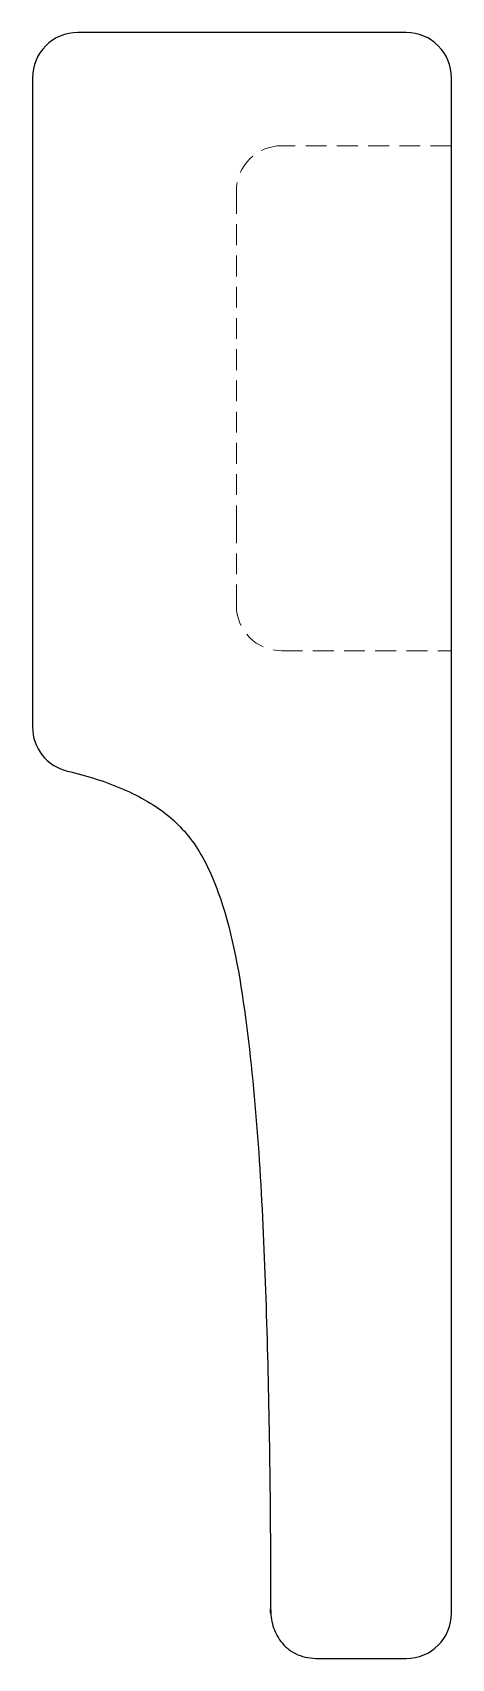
# Model space of a CAD drawing. Header units: millimetres. Extents: x 69 to 236, y 8 to 171.
# Drawn here: x 210.5 to 236.1, y 7.8 to 107 of the extents above.
import ezdxf

# ---------------------------------------------------------------- set-up
doc = ezdxf.new("R2010")
doc.units = ezdxf.units.MM
doc.linetypes.add('HIDDEN', pattern=[1.905, 1.27, -0.635])

msp = doc.modelspace()

# ---------------------------------------------------------------- linework, layer by layer
at = {"color": 7, "linetype": 'Continuous', "lineweight": 25}
for p, q in [((233.31, 107), (213.28, 107)), ((210.517, 104.237), (210.517, 97.192)), ((236.073, 97.191), (236.073, 104.237)), ((210.517, 93.53), (210.517, 82.86)), ((236.073, 82.86), (236.073, 93.53)), ((236.073, 10.579), (236.073, 14.723)), ((227.805, 7.82), (227.805, 7.822)), ((227.805, 7.816), (233.31, 7.816))]:
    msp.add_line(p, q, dxfattribs=at)
at = {"color": 7, "linetype": 'HIDDEN', "lineweight": 18}
for p, q in [((236.073, 100.092), (225.713, 100.092)), ((222.95, 97.191), (222.95, 97.329)), ((222.95, 72.05), (222.95, 76.885)), ((225.713, 69.287), (236.073, 69.287))]:
    msp.add_line(p, q, dxfattribs=at)
at = {"color": 7, "linetype": 'Continuous', "lineweight": 25}
for centre, start, end in [((213.28, 104.237), 90, 180), ((233.31, 104.237), 0, 90), ((213.28, 64.637), 180, 256.50323), ((233.31, 10.579), 270, 0)]:
    msp.add_arc(centre, 2.763, start, end, dxfattribs=at)
at = {"color": 7, "linetype": 'HIDDEN', "lineweight": 18}
for centre, start, end in [((225.713, 97.329), 90, 180), ((225.713, 72.05), 180, 270)]:
    msp.add_arc(centre, 2.763, start, end, dxfattribs=at)
at = {"color": 7, "linetype": 'Continuous', "lineweight": 25}
for points in [[(210.517, 97.192), (210.517, 95.97), (210.517, 94.75), (210.517, 93.53)], [(236.073, 93.53), (236.073, 94.75), (236.073, 95.97), (236.073, 97.191)], [(210.517, 76.885), (210.517, 72.793), (210.517, 68.703), (210.517, 64.637)]]:
    msp.add_open_spline(points, degree=3, dxfattribs=at)
at = {"color": 7, "linetype": 'HIDDEN', "lineweight": 18}
msp.add_open_spline([(222.95, 76.885), (222.95, 77.332), (222.95, 77.779), (222.95, 78.433), (222.95, 78.647), (222.95, 79.063), (222.95, 79.263), (222.95, 79.842), (222.95, 80.199), (222.95, 80.895), (222.95, 81.236), (222.95, 81.764), (222.95, 81.943), (222.95, 82.311), (222.95, 82.5), (222.95, 83.081), (222.95, 83.486), (222.95, 84.32), (222.95, 84.75), (222.95, 85.62), (222.95, 86.504), (222.95, 87.398), (222.95, 88.291), (222.95, 88.737), (222.95, 90.07), (222.95, 90.955), (222.95, 92.728), (222.95, 93.616), (222.95, 95.401), (222.95, 96.298), (222.95, 97.191)], degree=3, knots=[0, 0, 0, 0, 0.0625, 0.0625, 0.09375, 0.09375, 0.125, 0.125, 0.1875, 0.1875, 0.25, 0.25, 0.28125, 0.28125, 0.3125, 0.3125, 0.375, 0.375, 0.4375, 0.4375, 0.5, 0.5625, 0.5625, 0.625, 0.625, 0.75, 0.75, 0.875, 0.875, 1, 1, 1, 1], dxfattribs=at)
at = {"color": 7, "linetype": 'Continuous', "lineweight": 25}
for points, knots in [([(210.517, 82.86), (210.517, 82.41), (210.517, 81.942), (210.517, 80.976), (210.517, 80.48), (210.517, 79.471), (210.517, 78.957), (210.517, 77.924), (210.517, 77.403), (210.517, 76.885)], [0, 0, 0, 0, 0.25, 0.25, 0.5, 0.5, 0.75, 0.75, 1, 1, 1, 1]), ([(236.073, 76.885), (236.073, 77.922), (236.073, 78.966), (236.073, 80.48), (236.073, 80.976), (236.073, 81.942), (236.073, 82.41), (236.073, 82.86)], [0, 0, 0, 0, 0.5, 0.5, 0.75, 0.75, 1, 1, 1, 1]), ([(236.073, 14.723), (236.073, 19.95), (236.073, 25.171), (236.073, 35.536), (236.073, 40.672), (236.073, 50.944), (236.073, 56.08), (236.073, 63.846), (236.073, 66.444), (236.073, 71.657), (236.073, 74.271), (236.073, 76.885)], [0, 0, 0, 0, 0.25, 0.25, 0.5, 0.5, 0.75, 0.75, 0.875, 0.875, 1, 1, 1, 1]), ([(212.635, 61.95), (213.831, 61.663), (216.15, 60.945), (218.974, 59.309), (220.894, 57.014), (222.618, 52.761), (224.079, 43.945), (224.807, 30.829), (224.996, 20.089), (225.028, 14.707)], [0, 0, 0, 0, 0.293359, 0.586718, 0.880077, 1.173436, 1.760155, 2.933591, 4.107027, 4.107027, 4.107027, 4.107027]), ([(225.028, 14.707), (225.03, 14.437), (225.033, 13.897), (225.036, 13.118), (225.039, 12.399), (225.04, 11.766), (225.041, 11.25), (225.041, 10.872), (225.042, 10.637), (225.042, 10.555), (225.041, 10.611), (225.041, 10.773), (225.041, 10.846)], [0, 0, 0, 0, 0.101579, 0.203215, 0.305087, 0.407033, 0.50887, 0.610894, 0.713134, 0.815247, 0.916982, 1, 1, 1, 1]), ([(225.041, 10.846), (225.048, 10.672), (225.061, 10.322), (225.173, 9.807), (225.367, 9.307), (225.657, 8.839), (226.051, 8.423), (226.554, 8.095), (227.15, 7.865), (227.583, 7.834), (227.804, 7.818)], [0, 0, 0, 0, 0.115723, 0.234365, 0.355428, 0.478522, 0.603553, 0.73134, 0.863115, 1, 1, 1, 1])]:
    msp.add_open_spline(points, degree=3, knots=knots, dxfattribs=at)

doc.saveas('drawing.dxf')
